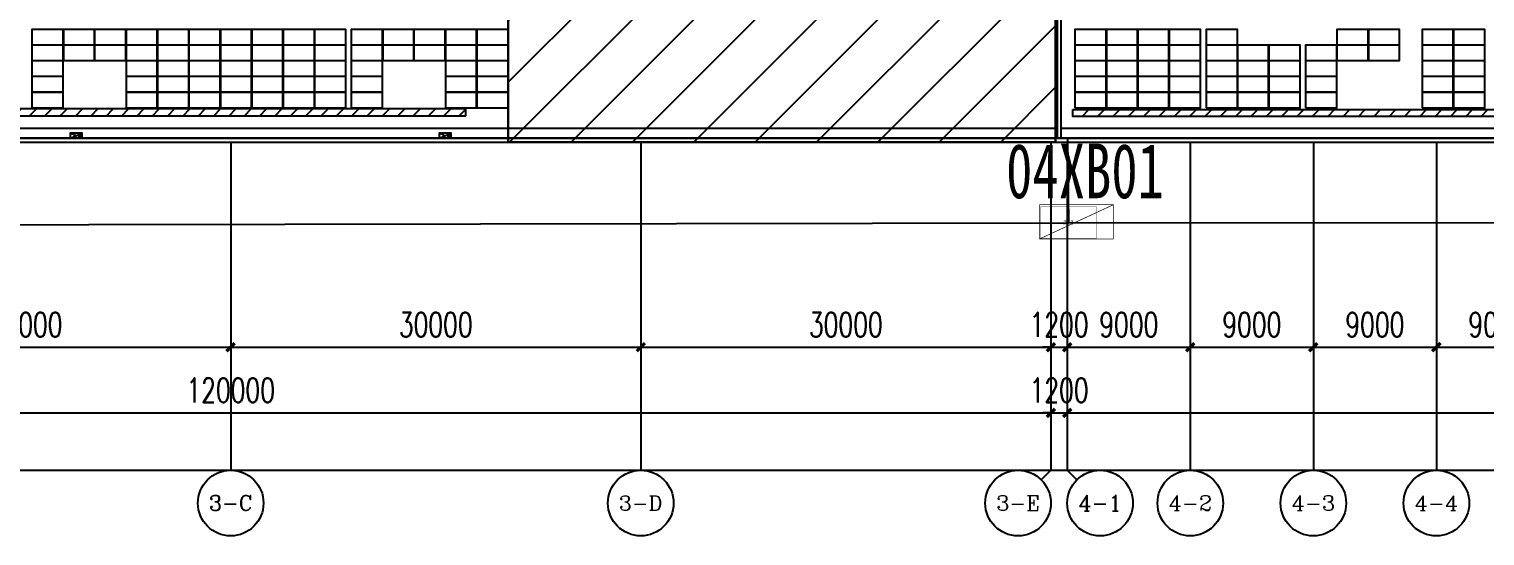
# Model space of a CAD drawing. Header units: millimetres. Extents: x 1218 to 2690, y 1163 to 1758.
# Drawn here: x 1660.3 to 1766.8, y 1307.3 to 1344.4 of the extents above; entities that cross this region are included whole.
import ezdxf
from ezdxf.enums import TextEntityAlignment as Align

# ---------------------------------------------------------------- set-up
doc = ezdxf.new("R2010")
doc.units = ezdxf.units.MM
for name, color, linetype in [('AXIS', 3, 'Continuous'), ('AXIS_TEXT', 7, 'Continuous'), ('PUB_DIM', 3, 'Continuous'), ('WALL', 9, 'Continuous'), ('单元区域外轮廓', 7, 'ByLayer'), ('屋脊线', 7, 'ByLayer'), ('电缆通道', 7, 'ByLayer'), ('箱变', 7, 'ByLayer'), ('箱逆', 2, 'Continuous'), ('组件', 7, 'ByLayer'), ('运维走道板', 1, 'Continuous'), ('逆变器', 7, 'ByLayer'), ('障碍物', 7, 'ByLayer')]:
    doc.layers.add(name, color=color, linetype=linetype)
doc.styles.add('_TCH_AXIS', font='COMPLEX', dxfattribs={"bigfont": 'GBCBIG'})
doc.styles.add('_TCH_DIM_T3', font='SIMPLEX', dxfattribs={"width": 0.705882, "bigfont": 'GBCBIG'})
doc.styles.add('Albedo', font='gbenor', dxfattribs={"bigfont": 'gbcbig'})
doc.styles.add('COMPLEX', font='COMPLEX')
doc.styles.add('仿宋1250', font='', dxfattribs={"width": 0.7071, "height": 1250})
doc.styles.get('仿宋1250').set_extended_font_data('FangSong')
doc.dimstyles.new('_TCH_ARCH&&600', dxfattribs={"dimtxt": 1785, "dimasz": 600, "dimexe": 1500, "dimexo": 1800, "dimgap": 757.5, "dimtad": 1, "dimdec": 0, "dimtxsty": '_TCH_DIM_T3', "dimblk": 'ARCHTICK', "dimcen": 2.5, "dimclrt": 7, "dimazin": 2, "dimtfac": 1, "dimtdec": 0, "dimtix": 1, "dimtmove": 2, "dimatfit": 3})

# ---------------------------------------------------------------- blocks, each defined once
blk = doc.blocks.new('_ArchTick')
at = {"color": 0, "linetype": 'ByBlock', "const_width": 0.4}
blk.add_lwpolyline([(-0.5, -0.5), (0.5, 0.5)], dxfattribs=at)
blk = doc.blocks.new('*D296')
at = {"layer": 'AXIS', "color": 0, "lineweight": -2, "transparency": 16777216}
for p, q in [((407560, 1863304), (407560, 1843804)), ((527560, 1863304), (527560, 1843804)), ((407560, 1845304), (527560, 1845304))]:
    blk.add_line(p, q, dxfattribs=at)
at = {"layer": 'Defpoints', "color": 0, "transparency": 16777216}
for p in [(407560, 1865104), (527560, 1865104), (527560, 1845304)]:
    blk.add_point(p, dxfattribs=at)
at = {"layer": 'AXIS', "color": 0, "lineweight": -2, "transparency": 16777216, "xscale": 600, "yscale": 600, "zscale": 600, "rotation": 180}
blk.add_blockref('_ArchTick', (407560, 1845304), dxfattribs=at)
at = {"layer": 'AXIS', "color": 0, "lineweight": -2, "transparency": 16777216, "xscale": 600, "yscale": 600, "zscale": 600}
blk.add_blockref('_ArchTick', (527560, 1845304), dxfattribs=at)
at = {"layer": 'AXIS', "color": 7, "transparency": 16777216, "insert": (467560, 1846954), "char_height": 1785, "attachment_point": 5, "style": '_TCH_DIM_T3'}
blk.add_mtext('\\A1;120000', dxfattribs=at)
blk = doc.blocks.new('*D298')
at = {"layer": 'AXIS', "color": 0, "lineweight": -2, "transparency": 16777216}
for p, q in [((437560, 1863304), (437560, 1848604)), ((467560, 1863304), (467560, 1848604)), ((437560, 1850104), (467560, 1850104))]:
    blk.add_line(p, q, dxfattribs=at)
at = {"layer": 'Defpoints', "color": 0, "transparency": 16777216}
for p in [(437560, 1865104), (467560, 1865104), (467560, 1850104)]:
    blk.add_point(p, dxfattribs=at)
at = {"layer": 'AXIS', "color": 0, "lineweight": -2, "transparency": 16777216, "xscale": 600, "yscale": 600, "zscale": 600, "rotation": 180}
blk.add_blockref('_ArchTick', (437560, 1850104), dxfattribs=at)
at = {"layer": 'AXIS', "color": 0, "lineweight": -2, "transparency": 16777216, "xscale": 600, "yscale": 600, "zscale": 600}
blk.add_blockref('_ArchTick', (467560, 1850104), dxfattribs=at)
at = {"layer": 'AXIS', "color": 7, "transparency": 16777216, "insert": (452560, 1851754), "char_height": 1785, "attachment_point": 5, "style": '_TCH_DIM_T3'}
blk.add_mtext('\\A1;30000', dxfattribs=at)
blk = doc.blocks.new('*D299')
at = {"layer": 'AXIS', "color": 0, "lineweight": -2, "transparency": 16777216}
for p, q in [((467560, 1863304), (467560, 1848604)), ((497560, 1863304), (497560, 1848604)), ((467560, 1850104), (497560, 1850104))]:
    blk.add_line(p, q, dxfattribs=at)
at = {"layer": 'Defpoints', "color": 0, "transparency": 16777216}
for p in [(467560, 1865104), (497560, 1865104), (497560, 1850104)]:
    blk.add_point(p, dxfattribs=at)
at = {"layer": 'AXIS', "color": 0, "lineweight": -2, "transparency": 16777216, "xscale": 600, "yscale": 600, "zscale": 600, "rotation": 180}
blk.add_blockref('_ArchTick', (467560, 1850104), dxfattribs=at)
at = {"layer": 'AXIS', "color": 0, "lineweight": -2, "transparency": 16777216, "xscale": 600, "yscale": 600, "zscale": 600}
blk.add_blockref('_ArchTick', (497560, 1850104), dxfattribs=at)
at = {"layer": 'AXIS', "color": 7, "transparency": 16777216, "insert": (482560, 1851754), "char_height": 1785, "attachment_point": 5, "style": '_TCH_DIM_T3'}
blk.add_mtext('\\A1;30000', dxfattribs=at)
blk = doc.blocks.new('*D300')
at = {"layer": 'AXIS', "color": 0, "lineweight": -2, "transparency": 16777216}
for p, q in [((497560, 1863304), (497560, 1848604)), ((527560, 1863304), (527560, 1848604)), ((497560, 1850104), (527560, 1850104))]:
    blk.add_line(p, q, dxfattribs=at)
at = {"layer": 'Defpoints', "color": 0, "transparency": 16777216}
for p in [(497560, 1865104), (527560, 1865104), (527560, 1850104)]:
    blk.add_point(p, dxfattribs=at)
at = {"layer": 'AXIS', "color": 0, "lineweight": -2, "transparency": 16777216, "xscale": 600, "yscale": 600, "zscale": 600, "rotation": 180}
blk.add_blockref('_ArchTick', (497560, 1850104), dxfattribs=at)
at = {"layer": 'AXIS', "color": 0, "lineweight": -2, "transparency": 16777216, "xscale": 600, "yscale": 600, "zscale": 600}
blk.add_blockref('_ArchTick', (527560, 1850104), dxfattribs=at)
at = {"layer": 'AXIS', "color": 7, "transparency": 16777216, "insert": (512560, 1851754), "char_height": 1785, "attachment_point": 5, "style": '_TCH_DIM_T3'}
blk.add_mtext('\\A1;30000', dxfattribs=at)
blk = doc.blocks.new('*D306')
at = {"layer": 'AXIS', "color": 0, "lineweight": -2, "transparency": 16777216}
for p, q in [((528760, 1863304), (528760, 1843804)), ((753760, 1863304), (753760, 1843804)), ((528760, 1845304), (753760, 1845304))]:
    blk.add_line(p, q, dxfattribs=at)
at = {"layer": 'Defpoints', "color": 0, "transparency": 16777216}
for p in [(528760, 1865104), (753760, 1865104), (753760, 1845304)]:
    blk.add_point(p, dxfattribs=at)
at = {"layer": 'AXIS', "color": 0, "lineweight": -2, "transparency": 16777216, "xscale": 600, "yscale": 600, "zscale": 600, "rotation": 180}
blk.add_blockref('_ArchTick', (528760, 1845304), dxfattribs=at)
at = {"layer": 'AXIS', "color": 0, "lineweight": -2, "transparency": 16777216, "xscale": 600, "yscale": 600, "zscale": 600}
blk.add_blockref('_ArchTick', (753760, 1845304), dxfattribs=at)
at = {"layer": 'AXIS', "color": 7, "transparency": 16777216, "insert": (641260, 1846954), "char_height": 1785, "attachment_point": 5, "style": '_TCH_DIM_T3'}
blk.add_mtext('\\A1;225000', dxfattribs=at)
blk = doc.blocks.new('*D307')
at = {"layer": 'AXIS', "color": 0, "lineweight": -2, "transparency": 16777216}
for p, q in [((528760, 1863304), (528760, 1848604)), ((537760, 1863304), (537760, 1848604)), ((528760, 1850104), (537760, 1850104))]:
    blk.add_line(p, q, dxfattribs=at)
at = {"layer": 'Defpoints', "color": 0, "transparency": 16777216}
for p in [(528760, 1865104), (537760, 1865104), (537760, 1850104)]:
    blk.add_point(p, dxfattribs=at)
at = {"layer": 'AXIS', "color": 0, "lineweight": -2, "transparency": 16777216, "xscale": 600, "yscale": 600, "zscale": 600, "rotation": 180}
blk.add_blockref('_ArchTick', (528760, 1850104), dxfattribs=at)
at = {"layer": 'AXIS', "color": 0, "lineweight": -2, "transparency": 16777216, "xscale": 600, "yscale": 600, "zscale": 600}
blk.add_blockref('_ArchTick', (537760, 1850104), dxfattribs=at)
at = {"layer": 'AXIS', "color": 7, "transparency": 16777216, "insert": (533260, 1851754), "char_height": 1785, "attachment_point": 5, "style": '_TCH_DIM_T3'}
blk.add_mtext('\\A1;9000', dxfattribs=at)
blk = doc.blocks.new('*D308')
at = {"layer": 'AXIS', "color": 0, "lineweight": -2, "transparency": 16777216}
for p, q in [((537760, 1863304), (537760, 1848604)), ((546760, 1863304), (546760, 1848604)), ((537760, 1850104), (546760, 1850104))]:
    blk.add_line(p, q, dxfattribs=at)
at = {"layer": 'Defpoints', "color": 0, "transparency": 16777216}
for p in [(537760, 1865104), (546760, 1865104), (546760, 1850104)]:
    blk.add_point(p, dxfattribs=at)
at = {"layer": 'AXIS', "color": 0, "lineweight": -2, "transparency": 16777216, "xscale": 600, "yscale": 600, "zscale": 600, "rotation": 180}
blk.add_blockref('_ArchTick', (537760, 1850104), dxfattribs=at)
at = {"layer": 'AXIS', "color": 0, "lineweight": -2, "transparency": 16777216, "xscale": 600, "yscale": 600, "zscale": 600}
blk.add_blockref('_ArchTick', (546760, 1850104), dxfattribs=at)
at = {"layer": 'AXIS', "color": 7, "transparency": 16777216, "insert": (542260, 1851754), "char_height": 1785, "attachment_point": 5, "style": '_TCH_DIM_T3'}
blk.add_mtext('\\A1;9000', dxfattribs=at)
blk = doc.blocks.new('*D309')
at = {"layer": 'AXIS', "color": 0, "lineweight": -2, "transparency": 16777216}
for p, q in [((546760, 1863304), (546760, 1848604)), ((555760, 1863304), (555760, 1848604)), ((546760, 1850104), (555760, 1850104))]:
    blk.add_line(p, q, dxfattribs=at)
at = {"layer": 'Defpoints', "color": 0, "transparency": 16777216}
for p in [(546760, 1865104), (555760, 1865104), (555760, 1850104)]:
    blk.add_point(p, dxfattribs=at)
at = {"layer": 'AXIS', "color": 0, "lineweight": -2, "transparency": 16777216, "xscale": 600, "yscale": 600, "zscale": 600, "rotation": 180}
blk.add_blockref('_ArchTick', (546760, 1850104), dxfattribs=at)
at = {"layer": 'AXIS', "color": 0, "lineweight": -2, "transparency": 16777216, "xscale": 600, "yscale": 600, "zscale": 600}
blk.add_blockref('_ArchTick', (555760, 1850104), dxfattribs=at)
at = {"layer": 'AXIS', "color": 7, "transparency": 16777216, "insert": (551260, 1851754), "char_height": 1785, "attachment_point": 5, "style": '_TCH_DIM_T3'}
blk.add_mtext('\\A1;9000', dxfattribs=at)
blk = doc.blocks.new('*D310')
at = {"layer": 'AXIS', "color": 0, "lineweight": -2, "transparency": 16777216}
for p, q in [((555760, 1863304), (555760, 1848604)), ((564760, 1863304), (564760, 1848604)), ((555760, 1850104), (564760, 1850104))]:
    blk.add_line(p, q, dxfattribs=at)
at = {"layer": 'Defpoints', "color": 0, "transparency": 16777216}
for p in [(555760, 1865104), (564760, 1865104), (564760, 1850104)]:
    blk.add_point(p, dxfattribs=at)
at = {"layer": 'AXIS', "color": 0, "lineweight": -2, "transparency": 16777216, "xscale": 600, "yscale": 600, "zscale": 600, "rotation": 180}
blk.add_blockref('_ArchTick', (555760, 1850104), dxfattribs=at)
at = {"layer": 'AXIS', "color": 0, "lineweight": -2, "transparency": 16777216, "xscale": 600, "yscale": 600, "zscale": 600}
blk.add_blockref('_ArchTick', (564760, 1850104), dxfattribs=at)
at = {"layer": 'AXIS', "color": 7, "transparency": 16777216, "insert": (560260, 1851754), "char_height": 1785, "attachment_point": 5, "style": '_TCH_DIM_T3'}
blk.add_mtext('\\A1;9000', dxfattribs=at)
blk = doc.blocks.new('*D140')
at = {"layer": 'Defpoints', "color": 0, "transparency": 16777216}
for p in [(527560, 1865104), (528760, 1865104), (528760, 1850104)]:
    blk.add_point(p, dxfattribs=at)
at = {"layer": 'PUB_DIM', "color": 0, "lineweight": -2, "transparency": 16777216}
for p, q in [((527560, 1863304), (527560, 1848604)), ((528760, 1863304), (528760, 1848604)), ((527560, 1850104), (526960, 1850104)), ((527560, 1850104), (528760, 1850104)), ((528760, 1850104), (529360, 1850104))]:
    blk.add_line(p, q, dxfattribs=at)
at = {"layer": 'PUB_DIM', "color": 0, "lineweight": -2, "transparency": 16777216, "xscale": 600, "yscale": 600, "zscale": 600}
blk.add_blockref('_ArchTick', (527560, 1850104), dxfattribs=at)
at = {"layer": 'PUB_DIM', "color": 0, "lineweight": -2, "transparency": 16777216, "xscale": 600, "yscale": 600, "zscale": 600, "rotation": 180}
blk.add_blockref('_ArchTick', (528760, 1850104), dxfattribs=at)
at = {"layer": 'PUB_DIM', "color": 7, "transparency": 16777216, "insert": (528160, 1851754), "char_height": 1785, "attachment_point": 5, "style": '_TCH_DIM_T3'}
blk.add_mtext('\\A1;1200', dxfattribs=at)
blk = doc.blocks.new('*D141')
at = {"layer": 'Defpoints', "color": 0, "transparency": 16777216}
for p in [(527560, 1865104), (528760, 1865104), (528760, 1845304)]:
    blk.add_point(p, dxfattribs=at)
at = {"layer": 'PUB_DIM', "color": 0, "lineweight": -2, "transparency": 16777216}
for p, q in [((527560, 1863304), (527560, 1843804)), ((528760, 1863304), (528760, 1843804)), ((527560, 1845304), (526960, 1845304)), ((527560, 1845304), (528760, 1845304)), ((528760, 1845304), (529360, 1845304))]:
    blk.add_line(p, q, dxfattribs=at)
at = {"layer": 'PUB_DIM', "color": 0, "lineweight": -2, "transparency": 16777216, "xscale": 600, "yscale": 600, "zscale": 600}
blk.add_blockref('_ArchTick', (527560, 1845304), dxfattribs=at)
at = {"layer": 'PUB_DIM', "color": 0, "lineweight": -2, "transparency": 16777216, "xscale": 600, "yscale": 600, "zscale": 600, "rotation": 180}
blk.add_blockref('_ArchTick', (528760, 1845304), dxfattribs=at)
at = {"layer": 'PUB_DIM', "color": 7, "transparency": 16777216, "insert": (528160, 1846954), "char_height": 1785, "attachment_point": 5, "style": '_TCH_DIM_T3'}
blk.add_mtext('\\A1;1200', dxfattribs=at)
blk = doc.blocks.new('*D152')
at = {"layer": 'Defpoints', "color": 0, "transparency": 16777216}
for p in [(78160, 1865104), (1243360, 1865104), (1243360, 1841104)]:
    blk.add_point(p, dxfattribs=at)
at = {"layer": 'PUB_DIM', "color": 0, "lineweight": -2, "transparency": 16777216}
for p, q in [((78160, 1863304), (78160, 1839604)), ((1243360, 1863304), (1243360, 1839604)), ((78160, 1841104), (1243360, 1841104))]:
    blk.add_line(p, q, dxfattribs=at)
at = {"layer": 'PUB_DIM', "color": 0, "lineweight": -2, "transparency": 16777216, "xscale": 600, "yscale": 600, "zscale": 600, "rotation": 180}
blk.add_blockref('_ArchTick', (78160, 1841104), dxfattribs=at)
at = {"layer": 'PUB_DIM', "color": 0, "lineweight": -2, "transparency": 16777216, "xscale": 600, "yscale": 600, "zscale": 600}
blk.add_blockref('_ArchTick', (1243360, 1841104), dxfattribs=at)
at = {"layer": 'PUB_DIM', "color": 7, "transparency": 16777216, "insert": (660760, 1842754), "char_height": 1785, "attachment_point": 5, "style": '_TCH_DIM_T3'}
blk.add_mtext('\\A1;1165200', dxfattribs=at)
blk = doc.blocks.new('_AXISO')
blk.add_circle((0, 0), 0.5)
at = {"layer": 'AXIS_TEXT', "style": 'COMPLEX', "width": 1.041667}
blk.add_attdef('A', text='', height=0.56, dxfattribs=at).set_placement((-0.25, -0.28), (0.25, -0.28), align=Align.FIT)
blk = doc.blocks.new('*D246')
at = {"layer": 'AXIS', "color": 0, "lineweight": -2, "transparency": 16777216}
for p, q in [((407560, 1863304), (407560, 1843804)), ((527560, 1863304), (527560, 1843804)), ((407560, 1845304), (527560, 1845304))]:
    blk.add_line(p, q, dxfattribs=at)
at = {"layer": 'Defpoints', "color": 0, "transparency": 16777216}
for p in [(407560, 1865104), (527560, 1865104), (527560, 1845304)]:
    blk.add_point(p, dxfattribs=at)
at = {"layer": 'AXIS', "color": 0, "lineweight": -2, "transparency": 16777216, "xscale": 600, "yscale": 600, "zscale": 600, "rotation": 180}
blk.add_blockref('_ArchTick', (407560, 1845304), dxfattribs=at)
at = {"layer": 'AXIS', "color": 0, "lineweight": -2, "transparency": 16777216, "xscale": 600, "yscale": 600, "zscale": 600}
blk.add_blockref('_ArchTick', (527560, 1845304), dxfattribs=at)
at = {"layer": 'AXIS', "color": 7, "transparency": 16777216, "insert": (467560, 1846954), "char_height": 1785, "attachment_point": 5, "style": '_TCH_DIM_T3'}
blk.add_mtext('\\A1;120000', dxfattribs=at)
blk = doc.blocks.new('*D248')
at = {"layer": 'AXIS', "color": 0, "lineweight": -2, "transparency": 16777216}
for p, q in [((437560, 1863304), (437560, 1848604)), ((467560, 1863304), (467560, 1848604)), ((437560, 1850104), (467560, 1850104))]:
    blk.add_line(p, q, dxfattribs=at)
at = {"layer": 'Defpoints', "color": 0, "transparency": 16777216}
for p in [(437560, 1865104), (467560, 1865104), (467560, 1850104)]:
    blk.add_point(p, dxfattribs=at)
at = {"layer": 'AXIS', "color": 0, "lineweight": -2, "transparency": 16777216, "xscale": 600, "yscale": 600, "zscale": 600, "rotation": 180}
blk.add_blockref('_ArchTick', (437560, 1850104), dxfattribs=at)
at = {"layer": 'AXIS', "color": 0, "lineweight": -2, "transparency": 16777216, "xscale": 600, "yscale": 600, "zscale": 600}
blk.add_blockref('_ArchTick', (467560, 1850104), dxfattribs=at)
at = {"layer": 'AXIS', "color": 7, "transparency": 16777216, "insert": (452560, 1851754), "char_height": 1785, "attachment_point": 5, "style": '_TCH_DIM_T3'}
blk.add_mtext('\\A1;30000', dxfattribs=at)
blk = doc.blocks.new('*D249')
at = {"layer": 'AXIS', "color": 0, "lineweight": -2, "transparency": 16777216}
for p, q in [((467560, 1863304), (467560, 1848604)), ((497560, 1863304), (497560, 1848604)), ((467560, 1850104), (497560, 1850104))]:
    blk.add_line(p, q, dxfattribs=at)
at = {"layer": 'Defpoints', "color": 0, "transparency": 16777216}
for p in [(467560, 1865104), (497560, 1865104), (497560, 1850104)]:
    blk.add_point(p, dxfattribs=at)
at = {"layer": 'AXIS', "color": 0, "lineweight": -2, "transparency": 16777216, "xscale": 600, "yscale": 600, "zscale": 600, "rotation": 180}
blk.add_blockref('_ArchTick', (467560, 1850104), dxfattribs=at)
at = {"layer": 'AXIS', "color": 0, "lineweight": -2, "transparency": 16777216, "xscale": 600, "yscale": 600, "zscale": 600}
blk.add_blockref('_ArchTick', (497560, 1850104), dxfattribs=at)
at = {"layer": 'AXIS', "color": 7, "transparency": 16777216, "insert": (482560, 1851754), "char_height": 1785, "attachment_point": 5, "style": '_TCH_DIM_T3'}
blk.add_mtext('\\A1;30000', dxfattribs=at)
blk = doc.blocks.new('*D250')
at = {"layer": 'AXIS', "color": 0, "lineweight": -2, "transparency": 16777216}
for p, q in [((497560, 1863304), (497560, 1848604)), ((527560, 1863304), (527560, 1848604)), ((497560, 1850104), (527560, 1850104))]:
    blk.add_line(p, q, dxfattribs=at)
at = {"layer": 'Defpoints', "color": 0, "transparency": 16777216}
for p in [(497560, 1865104), (527560, 1865104), (527560, 1850104)]:
    blk.add_point(p, dxfattribs=at)
at = {"layer": 'AXIS', "color": 0, "lineweight": -2, "transparency": 16777216, "xscale": 600, "yscale": 600, "zscale": 600, "rotation": 180}
blk.add_blockref('_ArchTick', (497560, 1850104), dxfattribs=at)
at = {"layer": 'AXIS', "color": 0, "lineweight": -2, "transparency": 16777216, "xscale": 600, "yscale": 600, "zscale": 600}
blk.add_blockref('_ArchTick', (527560, 1850104), dxfattribs=at)
at = {"layer": 'AXIS', "color": 7, "transparency": 16777216, "insert": (512560, 1851754), "char_height": 1785, "attachment_point": 5, "style": '_TCH_DIM_T3'}
blk.add_mtext('\\A1;30000', dxfattribs=at)
blk = doc.blocks.new('*D401')
at = {"layer": 'AXIS', "color": 0, "lineweight": -2, "transparency": 16777216}
for p, q in [((528760, 1863304), (528760, 1843804)), ((753760, 1863304), (753760, 1843804)), ((528760, 1845304), (753760, 1845304))]:
    blk.add_line(p, q, dxfattribs=at)
at = {"layer": 'Defpoints', "color": 0, "transparency": 16777216}
for p in [(528760, 1865104), (753760, 1865104), (753760, 1845304)]:
    blk.add_point(p, dxfattribs=at)
at = {"layer": 'AXIS', "color": 0, "lineweight": -2, "transparency": 16777216, "xscale": 600, "yscale": 600, "zscale": 600, "rotation": 180}
blk.add_blockref('_ArchTick', (528760, 1845304), dxfattribs=at)
at = {"layer": 'AXIS', "color": 0, "lineweight": -2, "transparency": 16777216, "xscale": 600, "yscale": 600, "zscale": 600}
blk.add_blockref('_ArchTick', (753760, 1845304), dxfattribs=at)
at = {"layer": 'AXIS', "color": 7, "transparency": 16777216, "insert": (641260, 1846954), "char_height": 1785, "attachment_point": 5, "style": '_TCH_DIM_T3'}
blk.add_mtext('\\A1;225000', dxfattribs=at)
blk = doc.blocks.new('*D402')
at = {"layer": 'AXIS', "color": 0, "lineweight": -2, "transparency": 16777216}
for p, q in [((528760, 1863304), (528760, 1848604)), ((537760, 1863304), (537760, 1848604)), ((528760, 1850104), (537760, 1850104))]:
    blk.add_line(p, q, dxfattribs=at)
at = {"layer": 'Defpoints', "color": 0, "transparency": 16777216}
for p in [(528760, 1865104), (537760, 1865104), (537760, 1850104)]:
    blk.add_point(p, dxfattribs=at)
at = {"layer": 'AXIS', "color": 0, "lineweight": -2, "transparency": 16777216, "xscale": 600, "yscale": 600, "zscale": 600, "rotation": 180}
blk.add_blockref('_ArchTick', (528760, 1850104), dxfattribs=at)
at = {"layer": 'AXIS', "color": 0, "lineweight": -2, "transparency": 16777216, "xscale": 600, "yscale": 600, "zscale": 600}
blk.add_blockref('_ArchTick', (537760, 1850104), dxfattribs=at)
at = {"layer": 'AXIS', "color": 7, "transparency": 16777216, "insert": (533260, 1851754), "char_height": 1785, "attachment_point": 5, "style": '_TCH_DIM_T3'}
blk.add_mtext('\\A1;9000', dxfattribs=at)
blk = doc.blocks.new('*D403')
at = {"layer": 'AXIS', "color": 0, "lineweight": -2, "transparency": 16777216}
for p, q in [((537760, 1863304), (537760, 1848604)), ((546760, 1863304), (546760, 1848604)), ((537760, 1850104), (546760, 1850104))]:
    blk.add_line(p, q, dxfattribs=at)
at = {"layer": 'Defpoints', "color": 0, "transparency": 16777216}
for p in [(537760, 1865104), (546760, 1865104), (546760, 1850104)]:
    blk.add_point(p, dxfattribs=at)
at = {"layer": 'AXIS', "color": 0, "lineweight": -2, "transparency": 16777216, "xscale": 600, "yscale": 600, "zscale": 600, "rotation": 180}
blk.add_blockref('_ArchTick', (537760, 1850104), dxfattribs=at)
at = {"layer": 'AXIS', "color": 0, "lineweight": -2, "transparency": 16777216, "xscale": 600, "yscale": 600, "zscale": 600}
blk.add_blockref('_ArchTick', (546760, 1850104), dxfattribs=at)
at = {"layer": 'AXIS', "color": 7, "transparency": 16777216, "insert": (542260, 1851754), "char_height": 1785, "attachment_point": 5, "style": '_TCH_DIM_T3'}
blk.add_mtext('\\A1;9000', dxfattribs=at)
blk = doc.blocks.new('*D404')
at = {"layer": 'AXIS', "color": 0, "lineweight": -2, "transparency": 16777216}
for p, q in [((546760, 1863304), (546760, 1848604)), ((555760, 1863304), (555760, 1848604)), ((546760, 1850104), (555760, 1850104))]:
    blk.add_line(p, q, dxfattribs=at)
at = {"layer": 'Defpoints', "color": 0, "transparency": 16777216}
for p in [(546760, 1865104), (555760, 1865104), (555760, 1850104)]:
    blk.add_point(p, dxfattribs=at)
at = {"layer": 'AXIS', "color": 0, "lineweight": -2, "transparency": 16777216, "xscale": 600, "yscale": 600, "zscale": 600, "rotation": 180}
blk.add_blockref('_ArchTick', (546760, 1850104), dxfattribs=at)
at = {"layer": 'AXIS', "color": 0, "lineweight": -2, "transparency": 16777216, "xscale": 600, "yscale": 600, "zscale": 600}
blk.add_blockref('_ArchTick', (555760, 1850104), dxfattribs=at)
at = {"layer": 'AXIS', "color": 7, "transparency": 16777216, "insert": (551260, 1851754), "char_height": 1785, "attachment_point": 5, "style": '_TCH_DIM_T3'}
blk.add_mtext('\\A1;9000', dxfattribs=at)
blk = doc.blocks.new('*D405')
at = {"layer": 'AXIS', "color": 0, "lineweight": -2, "transparency": 16777216}
for p, q in [((555760, 1863304), (555760, 1848604)), ((564760, 1863304), (564760, 1848604)), ((555760, 1850104), (564760, 1850104))]:
    blk.add_line(p, q, dxfattribs=at)
at = {"layer": 'Defpoints', "color": 0, "transparency": 16777216}
for p in [(555760, 1865104), (564760, 1865104), (564760, 1850104)]:
    blk.add_point(p, dxfattribs=at)
at = {"layer": 'AXIS', "color": 0, "lineweight": -2, "transparency": 16777216, "xscale": 600, "yscale": 600, "zscale": 600, "rotation": 180}
blk.add_blockref('_ArchTick', (555760, 1850104), dxfattribs=at)
at = {"layer": 'AXIS', "color": 0, "lineweight": -2, "transparency": 16777216, "xscale": 600, "yscale": 600, "zscale": 600}
blk.add_blockref('_ArchTick', (564760, 1850104), dxfattribs=at)
at = {"layer": 'AXIS', "color": 7, "transparency": 16777216, "insert": (560260, 1851754), "char_height": 1785, "attachment_point": 5, "style": '_TCH_DIM_T3'}
blk.add_mtext('\\A1;9000', dxfattribs=at)
blk = doc.blocks.new('*D557')
at = {"layer": 'Defpoints', "color": 0, "transparency": 16777216}
for p in [(527560, 1865104), (528760, 1865104), (528760, 1850104)]:
    blk.add_point(p, dxfattribs=at)
at = {"layer": 'PUB_DIM', "color": 0, "lineweight": -2, "transparency": 16777216}
for p, q in [((527560, 1863304), (527560, 1848604)), ((528760, 1863304), (528760, 1848604)), ((527560, 1850104), (526960, 1850104)), ((527560, 1850104), (528760, 1850104)), ((528760, 1850104), (529360, 1850104))]:
    blk.add_line(p, q, dxfattribs=at)
at = {"layer": 'PUB_DIM', "color": 0, "lineweight": -2, "transparency": 16777216, "xscale": 600, "yscale": 600, "zscale": 600}
blk.add_blockref('_ArchTick', (527560, 1850104), dxfattribs=at)
at = {"layer": 'PUB_DIM', "color": 0, "lineweight": -2, "transparency": 16777216, "xscale": 600, "yscale": 600, "zscale": 600, "rotation": 180}
blk.add_blockref('_ArchTick', (528760, 1850104), dxfattribs=at)
at = {"layer": 'PUB_DIM', "color": 7, "transparency": 16777216, "insert": (528160, 1851754), "char_height": 1785, "attachment_point": 5, "style": '_TCH_DIM_T3'}
blk.add_mtext('\\A1;1200', dxfattribs=at)
blk = doc.blocks.new('*D558')
at = {"layer": 'Defpoints', "color": 0, "transparency": 16777216}
for p in [(527560, 1865104), (528760, 1865104), (528760, 1845304)]:
    blk.add_point(p, dxfattribs=at)
at = {"layer": 'PUB_DIM', "color": 0, "lineweight": -2, "transparency": 16777216}
for p, q in [((527560, 1863304), (527560, 1843804)), ((528760, 1863304), (528760, 1843804)), ((527560, 1845304), (526960, 1845304)), ((527560, 1845304), (528760, 1845304)), ((528760, 1845304), (529360, 1845304))]:
    blk.add_line(p, q, dxfattribs=at)
at = {"layer": 'PUB_DIM', "color": 0, "lineweight": -2, "transparency": 16777216, "xscale": 600, "yscale": 600, "zscale": 600}
blk.add_blockref('_ArchTick', (527560, 1845304), dxfattribs=at)
at = {"layer": 'PUB_DIM', "color": 0, "lineweight": -2, "transparency": 16777216, "xscale": 600, "yscale": 600, "zscale": 600, "rotation": 180}
blk.add_blockref('_ArchTick', (528760, 1845304), dxfattribs=at)
at = {"layer": 'PUB_DIM', "color": 7, "transparency": 16777216, "insert": (528160, 1846954), "char_height": 1785, "attachment_point": 5, "style": '_TCH_DIM_T3'}
blk.add_mtext('\\A1;1200', dxfattribs=at)
blk = doc.blocks.new('*D569')
at = {"layer": 'Defpoints', "color": 0, "transparency": 16777216}
for p in [(78160, 1865104), (1243360, 1865104), (1243360, 1841104)]:
    blk.add_point(p, dxfattribs=at)
at = {"layer": 'PUB_DIM', "color": 0, "lineweight": -2, "transparency": 16777216}
for p, q in [((78160, 1863304), (78160, 1839604)), ((1243360, 1863304), (1243360, 1839604)), ((78160, 1841104), (1243360, 1841104))]:
    blk.add_line(p, q, dxfattribs=at)
at = {"layer": 'PUB_DIM', "color": 0, "lineweight": -2, "transparency": 16777216, "xscale": 600, "yscale": 600, "zscale": 600, "rotation": 180}
blk.add_blockref('_ArchTick', (78160, 1841104), dxfattribs=at)
at = {"layer": 'PUB_DIM', "color": 0, "lineweight": -2, "transparency": 16777216, "xscale": 600, "yscale": 600, "zscale": 600}
blk.add_blockref('_ArchTick', (1243360, 1841104), dxfattribs=at)
at = {"layer": 'PUB_DIM', "color": 7, "transparency": 16777216, "insert": (660760, 1842754), "char_height": 1785, "attachment_point": 5, "style": '_TCH_DIM_T3'}
blk.add_mtext('\\A1;1165200', dxfattribs=at)
blk = doc.blocks.new('*U582')
at = {"layer": '单元区域外轮廓', "color": 2}
blk.add_polyline3d([(582600, -78700, 12000), (-582600, -78700, 12000), (-582600, 78700, 12000), (582600, 78700, 12000)], close=True, dxfattribs=at)
at = {"flags": 1}
for tag in ['unit_id', 'unit_name', 'parapet_height', 'ground_elevation', 'is_enable_parapet']:
    blk.add_attdef(tag, (0, 0), '', height=2.5, dxfattribs=at)
blk = doc.blocks.new('*U583')
at = {"layer": '屋脊线', "color": 30}
blk.add_line((-582600, -78700, 12000), (582600, -78700, 12000), dxfattribs=at)
at = {"flags": 1}
for tag in ['unit_id', 'unit_name']:
    blk.add_attdef(tag, (0, 0), '', height=2.5, dxfattribs=at)
blk = doc.blocks.new('*U584')
at = {"color": 0}
blk.add_polyline3d([(0, 0, 0), (228, 0, 0), (228, 113, 6), (0, 113, 6)], close=True, dxfattribs=at)
at = {"flags": 1}
for tag in ['silicon-material', 'panel-length', 'panel-width', 'panel-height', 'mounting-hole-spacing1', 'mounting-hole-spacing2', 'userid', 'module-material', 'theme', 'name', 'vmpo', 'voco', 'pmax', 'company-name', 'note', 'id', 'impo', 'isco']:
    blk.add_attdef(tag, (0, 0), '', height=2.5, dxfattribs=at)
blk = doc.blocks.new('*U585')
at = {"layer": '组件', "color": 60}
for p in [(-20774, -7188, 1245), (-20544, -7188, 1245), (-20315, -7188, 1245), (-20085, -7188, 1245), (-19855, -7188, 1245), (-19625, -7188, 1245), (-19395, -7188, 1245), (-19166, -7188, 1245), (-18936, -7188, 1245), (-18706, -7188, 1245), (-18438, -7188, 1245), (-20774, -7303, 1239), (-20544, -7303, 1239), (-20315, -7303, 1239), (-20085, -7303, 1239), (-19855, -7303, 1239), (-19625, -7303, 1239), (-19395, -7303, 1239), (-19166, -7303, 1239), (-18936, -7303, 1239), (-18706, -7303, 1239), (-18438, -7303, 1239), (-20774, -7418, 1233), (-20085, -7418, 1233), (-19855, -7418, 1233), (-19625, -7418, 1233), (-19395, -7418, 1233), (-19166, -7418, 1233), (-18936, -7418, 1233), (-18706, -7418, 1233), (-18438, -7418, 1233), (-20774, -7533, 1227), (-20085, -7533, 1227), (-19855, -7533, 1227), (-19625, -7533, 1227), (-19395, -7533, 1227), (-19166, -7533, 1227), (-18936, -7533, 1227), (-18706, -7533, 1227), (-18438, -7533, 1227), (-20774, -7649, 1221), (-20085, -7649, 1221), (-19855, -7649, 1221), (-19625, -7649, 1221), (-19395, -7649, 1221), (-19166, -7649, 1221), (-18936, -7649, 1221), (-18706, -7649, 1221), (-18438, -7649, 1221)]:
    blk.add_blockref('*U584', p, dxfattribs=at)
at = {"layer": '组件', "color": 110}
for p in [(-18208, -7188, 1245), (-17979, -7188, 1245), (-17749, -7188, 1245), (-17519, -7188, 1245), (-13144, -7188, 1245), (-12914, -7188, 1245), (-12684, -7188, 1245), (-12454, -7188, 1245), (-12184, -7188, 1245), (-11227, -7188, 1245), (-10997, -7188, 1245), (-10604, -7188, 1245), (-10374, -7188, 1245), (-18208, -7303, 1239), (-17979, -7303, 1239), (-17749, -7303, 1239), (-17519, -7303, 1239), (-13144, -7303, 1239), (-12914, -7303, 1239), (-12684, -7303, 1239), (-12454, -7303, 1239), (-12184, -7303, 1239), (-11955, -7303, 1239), (-11725, -7303, 1239), (-11457, -7303, 1239), (-11227, -7303, 1239), (-10997, -7303, 1239), (-10604, -7303, 1239), (-10374, -7303, 1239), (-17749, -7418, 1233), (-17519, -7418, 1233), (-13144, -7418, 1233), (-12914, -7418, 1233), (-12684, -7418, 1233), (-12454, -7418, 1233), (-12184, -7418, 1233), (-11955, -7418, 1233), (-11725, -7418, 1233), (-11457, -7418, 1233), (-10604, -7418, 1233), (-10374, -7418, 1233), (-17749, -7533, 1227), (-17519, -7533, 1227), (-13144, -7533, 1227), (-12914, -7533, 1227), (-12684, -7533, 1227), (-12454, -7533, 1227), (-12184, -7533, 1227), (-11955, -7533, 1227), (-11725, -7533, 1227), (-11457, -7533, 1227), (-10604, -7533, 1227), (-10374, -7533, 1227), (-17749, -7649, 1221), (-17519, -7649, 1221), (-13144, -7649, 1221), (-12914, -7649, 1221), (-12684, -7649, 1221), (-12454, -7649, 1221), (-12184, -7649, 1221), (-11955, -7649, 1221), (-11725, -7649, 1221), (-11457, -7649, 1221), (-10604, -7649, 1221), (-10374, -7649, 1221)]:
    blk.add_blockref('*U584', p, dxfattribs=at)
at = {"flags": 1}
for tag in ['tilt', 'azimuth', 'mode', 'align', 'array-mode', 'panel-x', 'panel-y', 'offset-x', 'offset-y', 'panel-per-row', 'bracket-type', 'bracket-value', 'row-per-array']:
    blk.add_attdef(tag, (0, 0), '', height=2.5, dxfattribs=at)
blk = doc.blocks.new('*U617', base_point=(44, 18))
at = {"color": 0}
for p, q in [((0, 0), (87, 36)), ((57, 18), (82, 18)), ((57, 10), (82, 10))]:
    blk.add_line(p, q, dxfattribs=at)
blk.add_lwpolyline([(0, 0), (87, 0), (87, 36), (0, 36)], close=True, dxfattribs=at)
blk.add_lwpolyline([(5, 27, -0.6815), (16, 30), (26, 24, 0.6815), (37, 27)], format="xyb", dxfattribs=at)
blk = doc.blocks.new('*U619', base_point=(44, 18))
at = {"color": 0}
for p, q in [((0, 0), (87, 36)), ((57, 18), (82, 18)), ((57, 10), (82, 10))]:
    blk.add_line(p, q, dxfattribs=at)
blk.add_lwpolyline([(0, 0), (87, 0), (87, 36), (0, 36)], close=True, dxfattribs=at)
blk.add_lwpolyline([(5, 27, -0.6815), (16, 30), (26, 24, 0.6815), (37, 27)], format="xyb", dxfattribs=at)
blk = doc.blocks.new('*U658')
at = {"layer": '障碍物', "color": 1}
blk.add_polyline3d([(-172905, 0, 10), (-132851, 0, 10), (-132851, -79000, 10), (-172905, -79000, 10)], close=True, dxfattribs=at)
at = {"flags": 1}
for tag in ['height', 'shape']:
    blk.add_attdef(tag, (0, 0), '', height=2.5, dxfattribs=at)
blk = doc.blocks.new('*U709', base_point=(205, 115))
at = {"layer": '箱变', "const_width": 2.5}
blk.add_lwpolyline([(0, 0), (410, 0), (410, 230), (0, 230)], close=True, dxfattribs=at)
at = {"layer": '箱变', "style": 'Albedo'}
blk.add_text('变压器', height=25, dxfattribs=at).set_placement((205, 115), align=Align.MIDDLE_CENTER)
blk = doc.blocks.new('DT1')
at = {"layer": 'AXIS', "color": 252, "true_color": 0x939598}
for p, q in [((467559.9, 1865103.7), (467559.9, 1841103.7)), ((497559.9, 1865103.7), (497559.9, 1841103.7)), ((527559.9, 1865103.7), (527559.9, 1841103.7)), ((528759.9, 1865103.7), (528759.9, 1841103.7)), ((537759.9, 1865103.7), (537759.9, 1841103.7)), ((546759.9, 1865103.7), (546759.9, 1841103.7)), ((555759.9, 1865103.7), (555759.9, 1841103.7)), ((526856.9, 1840400.8), (527559.9, 1841103.7)), ((529462.8, 1840400.8), (528759.9, 1841103.7))]:
    blk.add_line(p, q, dxfattribs=at)
at = {"layer": 'WALL'}
for p, q in [((77859.9, 1865103.7), (1243659.9, 1865103.7)), ((78159.9, 1865403.7), (1243359.9, 1865403.7))]:
    blk.add_line(p, q, dxfattribs=at)
blk.add_lwpolyline([(528309.9, 1865403.7), (528309.9, 2022803.7), (528009.9, 2022803.7), (528009.9, 1865403.7)], close=True, dxfattribs=at)
for points in [[(528009.9, 1866103.7), (407109.9, 1866103.7)], [(681609.9, 1866103.7), (528309.9, 1866103.7)]]:
    blk.add_lwpolyline(points, dxfattribs=at)
at = {"layer": 'AXIS', "color": 252, "true_color": 0x939598}
ref = blk.add_blockref('_AXISO', (467559.9, 1838703.7), dxfattribs=dict(at, xscale=4800, yscale=4800, zscale=4800))
ref.add_attrib('A', '3-C', dxfattribs={"layer": 'AXIS_TEXT', "height": 1109.98, "style": '_TCH_AXIS'}).set_placement((465974.2, 1838148.7), (469145.5, 1838148.7), align=Align.FIT)
ref = blk.add_blockref('_AXISO', (497559.9, 1838703.7), dxfattribs=dict(at, xscale=4800, yscale=4800, zscale=4800))
ref.add_attrib('A', '3-D', dxfattribs={"layer": 'AXIS_TEXT', "height": 1077.91, "style": '_TCH_AXIS'}).set_placement((495968.7, 1838164.8), (499151.1, 1838164.8), align=Align.FIT)
ref = blk.add_blockref('_AXISO', (525159.9, 1838703.7), dxfattribs=dict(at, xscale=4800, yscale=4800, zscale=4800))
ref.add_attrib('A', '3-E', dxfattribs={"layer": 'AXIS_TEXT', "height": 1093.72, "style": '_TCH_AXIS'}).set_placement((523571.4, 1838156.8), (526748.4, 1838156.8), align=Align.FIT)
ref = blk.add_blockref('_AXISO', (531159.9, 1838703.7), dxfattribs=dict(at, xscale=4800, yscale=4800, zscale=4800))
ref.add_attrib('A', '4-1', dxfattribs={"layer": 'AXIS_TEXT', "height": 1179.77, "style": '_TCH_AXIS'}).set_placement((529586.8, 1838113.8), (532732.9, 1838113.8), align=Align.FIT)
ref = blk.add_blockref('_AXISO', (537759.9, 1838703.7), dxfattribs=dict(at, xscale=4800, yscale=4800, zscale=4800))
ref.add_attrib('A', '4-2', dxfattribs={"layer": 'AXIS_TEXT', "height": 1093.72, "style": '_TCH_AXIS'}).set_placement((536171.4, 1838156.8), (539348.4, 1838156.8), align=Align.FIT)
ref = blk.add_blockref('_AXISO', (546759.9, 1838703.7), dxfattribs=dict(at, xscale=4800, yscale=4800, zscale=4800))
ref.add_attrib('A', '4-3', dxfattribs={"layer": 'AXIS_TEXT', "height": 1093.72, "style": '_TCH_AXIS'}).set_placement((545171.4, 1838156.8), (548348.4, 1838156.8), align=Align.FIT)
ref = blk.add_blockref('_AXISO', (555759.9, 1838703.7), dxfattribs=dict(at, xscale=4800, yscale=4800, zscale=4800))
ref.add_attrib('A', '4-4', dxfattribs={"layer": 'AXIS_TEXT', "height": 1062.53, "style": '_TCH_AXIS'}).set_placement((554166.1, 1838172.4), (557353.7, 1838172.4), align=Align.FIT)
for p1, p2, distance, picture, middle in [((407559.9, 1865103.7), (527559.9, 1865103.7), -19800, '*D296', (467559.9, 1846953.7)), ((407559.9, 1865103.7), (527559.9, 1865103.7), -19800, '*D246', (467559.9, 1846953.7)), ((437559.9, 1865103.7), (467559.9, 1865103.7), -15000, '*D298', (452559.9, 1851753.7)), ((437559.9, 1865103.7), (467559.9, 1865103.7), -15000, '*D248', (452559.9, 1851753.7)), ((467559.9, 1865103.7), (497559.9, 1865103.7), -15000, '*D299', (482559.9, 1851753.7)), ((467559.9, 1865103.7), (497559.9, 1865103.7), -15000, '*D249', (482559.9, 1851753.7)), ((497559.9, 1865103.7), (527559.9, 1865103.7), -15000, '*D300', (512559.9, 1851753.7)), ((497559.9, 1865103.7), (527559.9, 1865103.7), -15000, '*D250', (512559.9, 1851753.7)), ((528759.9, 1865103.7), (753759.9, 1865103.7), -19800, '*D306', (641259.9, 1846953.7)), ((528759.9, 1865103.7), (537759.9, 1865103.7), -15000, '*D307', (533259.9, 1851753.7)), ((528759.9, 1865103.7), (753759.9, 1865103.7), -19800, '*D401', (641259.9, 1846953.7)), ((528759.9, 1865103.7), (537759.9, 1865103.7), -15000, '*D402', (533259.9, 1851753.7)), ((537759.9, 1865103.7), (546759.9, 1865103.7), -15000, '*D308', (542259.9, 1851753.7)), ((537759.9, 1865103.7), (546759.9, 1865103.7), -15000, '*D403', (542259.9, 1851753.7)), ((546759.9, 1865103.7), (555759.9, 1865103.7), -15000, '*D309', (551259.9, 1851753.7)), ((546759.9, 1865103.7), (555759.9, 1865103.7), -15000, '*D404', (551259.9, 1851753.7)), ((555759.9, 1865103.7), (564759.9, 1865103.7), -15000, '*D310', (560259.9, 1851753.7)), ((555759.9, 1865103.7), (564759.9, 1865103.7), -15000, '*D405', (560259.9, 1851753.7))]:
    dim = blk.add_aligned_dim(p1=p1, p2=p2, distance=distance, dimstyle='_TCH_ARCH&&600', dxfattribs=at)
    dim.commit()
    dim.dimension.update_dxf_attribs({"geometry": picture, "text_midpoint": middle})
at = {"layer": 'PUB_DIM', "color": 252, "true_color": 0x939598}
for p1, p2, distance, picture, middle in [((78159.9, 1865103.7), (1243359.9, 1865103.7), -24000, '*D152', (660759.9, 1842753.7)), ((78159.9, 1865103.7), (1243359.9, 1865103.7), -24000, '*D569', (660759.9, 1842753.7)), ((527559.9, 1865103.7), (528759.9, 1865103.7), -15000, '*D140', (528159.9, 1851753.7)), ((527559.9, 1865103.7), (528759.9, 1865103.7), -19800, '*D141', (528159.9, 1846953.7)), ((527559.9, 1865103.7), (528759.9, 1865103.7), -15000, '*D557', (528159.9, 1851753.7)), ((527559.9, 1865103.7), (528759.9, 1865103.7), -19800, '*D558', (528159.9, 1846953.7))]:
    dim = blk.add_aligned_dim(p1=p1, p2=p2, distance=distance, dimstyle='_TCH_ARCH&&600', dxfattribs=at)
    dim.commit()
    dim.dimension.update_dxf_attribs({"geometry": picture, "text_midpoint": middle})

msp = doc.modelspace()

# ---------------------------------------------------------------- hatches: boundary and pattern name
h = msp.add_hatch()
h.set_pattern_fill('ANSI31', color=256, scale=2)
h.set_pattern_definition([(45, (2698.241, -2326.2806), (-2.245064, 2.245064), [])])
h.paths.add_polyline_path([(1700.408, 1494.15), (1700.408, 1485.346), (1695.316, 1485.346), (1695.316, 1336.15), (1735.37, 1336.15), (1735.37, 1494.15)])
at = {"layer": '运维走道板'}
h = msp.add_hatch(dxfattribs=at)
h.set_pattern_fill('ANSI31', color=256, scale=0.5)
h.set_pattern_definition([(45, (2698.241, -2326.28056), (-0.561266, 0.561266), [])])
h.paths.add_polyline_path([(1692.231, 1338.08), (1692.231, 1338.58), (1285.621, 1338.58), (1285.621, 1338.08)])
h = msp.add_hatch(dxfattribs=at)
h.set_pattern_fill('ANSI31', color=1, scale=0.5)
h.set_pattern_definition([(45, (3149.2461, -2479.9126), (-0.561266, 0.561266), [])])
h.paths.add_polyline_path([(1736.626, 1338.527), (2077.67, 1338.527), (2077.67, 1338.027), (1736.626, 1338.027)])

# ---------------------------------------------------------------- linework, layer by layer
at = {"elevation": 12.3}
msp.add_lwpolyline([(1700.408, 1494.15), (1700.408, 1485.346), (1695.316, 1485.346), (1695.316, 1336.15), (1735.37, 1336.15), (1735.37, 1494.15), (1700.408, 1494.15)], dxfattribs=at)
at = {"layer": '单元区域外轮廓', "color": 4, "elevation": 12}
msp.add_lwpolyline([(2450.821, 1336.45), (1285.621, 1336.45), (1285.621, 1493.85), (2450.821, 1493.85)], close=True, dxfattribs=at)
at = {"layer": '电缆通道', "color": 6}
for points in [[(1736.247, 1336.45, 0.001), (1736.306, 1330.257, 0.01)], [(1736.247, 1336.45, 12), (1736.247, 1336.45, 0.001)], [(1549.949, 1329.924, 0.01), (1736.306, 1330.257, 0.01)], [(1736.306, 1330.257, 0.01), (1976.174, 1330.416, 0.01)]]:
    msp.add_polyline3d(points, dxfattribs=at)
at = {"layer": '箱逆', "color": 2, "const_width": 0.05, "elevation": 12.3}
msp.add_lwpolyline([(1734.194, 1331.571), (1739.594, 1331.571), (1739.594, 1329.071), (1734.194, 1329.071)], close=True, dxfattribs=at)
msp.add_lwpolyline([(1734.194, 1329.071), (1739.594, 1331.571)], dxfattribs=at)
at = {"layer": '运维走道板', "elevation": 12.3}
for points in [[(1692.231, 1338.08), (1692.231, 1338.58), (1285.621, 1338.58), (1285.621, 1338.08), (1692.231, 1338.08)], [(1736.626, 1338.527), (2077.67, 1338.527), (2077.67, 1338.027), (1736.626, 1338.027), (1736.626, 1338.527)]]:
    msp.add_lwpolyline(points, dxfattribs=at)
at = {"layer": '障碍物', "color": 2, "elevation": 12.3}
msp.add_lwpolyline([(1695.316, 1415.15), (1735.37, 1415.15), (1735.37, 1336.15), (1695.316, 1336.15)], close=True, dxfattribs=at)

# ---------------------------------------------------------------- block references
at = {"xscale": 0.001, "yscale": 0.001, "zscale": 0.001}
msp.add_blockref('DT1', (1207.461, -528.954, 12.3), dxfattribs=at)
at = {"layer": '单元区域外轮廓', "xscale": 0.001, "yscale": 0.001, "zscale": 0.001}
msp.add_blockref('*U582', (1868.221, 1415.15), dxfattribs=at)
at = {"layer": '屋脊线', "xscale": 0.001, "yscale": 0.001, "zscale": 0.001}
msp.add_blockref('*U583', (1868.221, 1415.15), dxfattribs=at)
at = {"layer": '箱变', "xscale": 0.01, "yscale": 0.01, "zscale": 0.01}
msp.add_blockref('*U709', (1736.306, 1330.257, 1.16), dxfattribs=at)
at = {"layer": '组件', "xscale": 0.01, "yscale": 0.01, "zscale": 0.01}
msp.add_blockref('*U585', (1868.221, 1415.15), dxfattribs=at)
at = {"layer": '逆变器', "xscale": 0.01, "yscale": 0.01, "zscale": 0.01}
for name, p in [('*U617', (1663.726, 1336.63, 12.577)), ('*U619', (1690.723, 1336.63, 12.577))]:
    msp.add_blockref(name, p, dxfattribs=at)
at = {"layer": '障碍物', "xscale": 0.001, "yscale": 0.001, "zscale": 0.001}
msp.add_blockref('*U658', (1868.221, 1415.15), dxfattribs=at)

# ---------------------------------------------------------------- texts
at = {"layer": '箱逆', "style": '仿宋1250', "width": 0.7071}
msp.add_text('04XB01', height=4, dxfattribs=at).set_placement((1737.518, 1334.014, 12.3), align=Align.MIDDLE)

doc.saveas('drawing.dxf')
